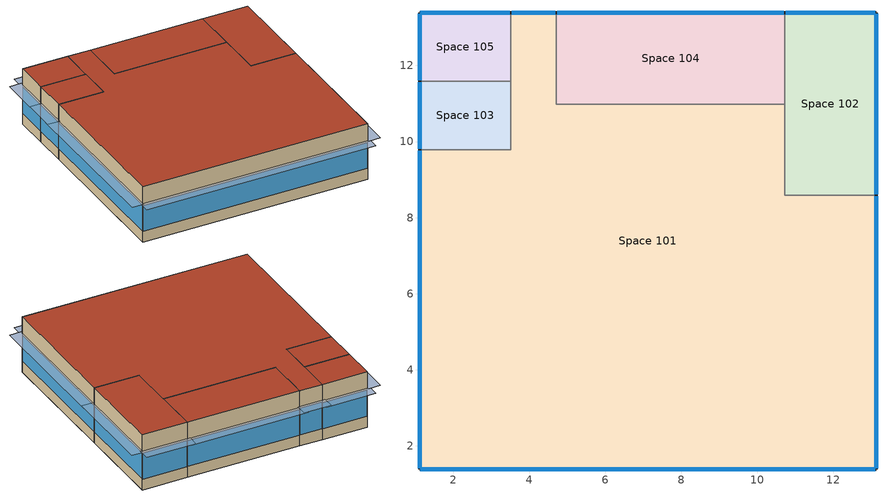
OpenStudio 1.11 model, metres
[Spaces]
Space 101
 floor ground: 4.72,13.39 4.72,10.99 10.72,10.99 10.72,8.59 13.12,8.59 13.12,1.39 1.12,1.39 1.12,9.79 3.52,9.79 3.52,13.39 z0
 wall outside: 4.72,13.39 3.52,13.39 / 1.12,9.79 1.12,1.39 13.12,1.39 13.12,8.59 z0:3.05
 wall to Space 104: 10.72,10.99 4.72,10.99 4.72,13.39 z0:3.05
 wall to Space 102: 13.12,8.59 10.72,8.59 10.72,10.99 z0:3.05
 wall to Space 103: 3.52,11.59 3.52,9.79 1.12,9.79 z0:3.05
 wall to Space 105: 3.52,13.39 3.52,11.59 z0:3.05
 window: 1.12,9.76 1.12,1.41 / 1.14,1.39 13.09,1.39 / 13.12,1.41 13.12,8.56 z0.6:2.01; 4.69,13.39 3.54,13.39 z0.6:2.06
 roof outside: 13.12,1.39 13.12,8.59 10.72,8.59 10.72,10.99 4.72,10.99 4.72,13.39 3.52,13.39 3.52,9.79 1.12,9.79 1.12,1.39 z3.05
Space 102
 floor ground: 13.12,13.39 13.12,8.59 10.72,8.59 10.72,13.39 z0
 wall outside: 13.12,8.59 13.12,13.39 10.72,13.39 z0:3.05
 wall to Space 104: 10.72,13.39 10.72,10.99 z0:3.05
 window: 13.12,8.61 13.12,13.36 z0.6:2.02; 13.09,13.39 10.74,13.39 z0.6:2.03
 roof outside: 13.12,8.59 13.12,13.39 10.72,13.39 10.72,8.59 z3.05
Space 103
 floor ground: 3.52,11.59 3.52,9.79 1.12,9.79 1.12,11.59 z0
 wall outside: 1.12,11.59 1.12,9.79 z0:3.05
 wall to Space 105: 3.52,11.59 1.12,11.59 z0:3.05
 window: 1.12,11.56 1.12,9.81 z0.6:2.04
 roof outside: 3.52,9.79 3.52,11.59 1.12,11.59 1.12,9.79 z3.05
Space 104
 floor ground: 10.72,13.39 10.72,10.99 4.72,10.99 4.72,13.39 z0
 wall outside: 10.72,13.39 4.72,13.39 z0:3.05
 window: 10.69,13.39 4.74,13.39 z0.6:2.01
 roof outside: 10.72,10.99 10.72,13.39 4.72,13.39 4.72,10.99 z3.05
Space 105
 floor ground: 3.52,13.39 3.52,11.59 1.12,11.59 1.12,13.39 z0
 wall outside: 3.52,13.39 1.12,13.39 1.12,11.59 z0:3.05
 window: 3.49,13.39 1.14,13.39 z0.6:2.03; 1.12,13.36 1.12,11.61 z0.6:2.04
 roof outside: 3.52,11.59 3.52,13.39 1.12,13.39 1.12,11.59 z3.05
shading: 13.74,8.47 13.74,13.5 13.12,13.5 13.12,8.47 z2.16; 10.83,13.39 10.83,14.01 4.6,14.01 4.6,13.39 z2.16; 13.23,0.77 13.23,1.39 1,1.39 1,0.77 z2.15; 4.84,13.39 4.84,14.03 3.4,14.03 3.4,13.39 z2.21; 1.12,1.27 1.12,9.9 0.5,9.9 0.5,1.27 z2.15; 13.24,13.39 13.24,14.02 10.6,14.02 10.6,13.39 z2.18; 3.64,13.39 3.64,14.02 1,14.02 1,13.39 z2.18; 1.12,11.47 1.12,13.5 0.48,13.5 0.48,11.47 z2.19; 1.12,9.67 1.12,11.7 0.48,11.7 0.48,9.67 z2.19; 13.74,1.27 13.74,8.7 13.12,8.7 13.12,1.27 z2.15
[Building]
Building 1: Space Type=189.1-2009 - Office - OpenOffice - CZ4-8; Default Construction Set=189.1-2009 - CZ5 - Office
[Site]
FRANKFURT AM MAIN: Latitude {deg}=50.05; Longitude {deg}=8.6; Time Zone {hr}=1; Elevation {m}=113
[ClimateZones]
Climate Zone Institution Name 1=ASHRAE; Climate Zone Document Name 1=ANSI/ASHRAE Standard 169; Climate Zone Document Year 1=2006; Climate Zone Institution Name 2=CEC; Climate Zone Document Name 2=California Climate Zone Descriptions; Climate Zone Document Year 2=1995
[SizingPeriod:DesignDay] Sky Clearness=0; Rain Indicator=0; Snow Indicator=0; Day of Month=21; Daylight Saving Time Indicator=0; Dry-Bulb Temperature Range Modifier Type=DefaultMultipliers
Name | Maximum Dry-Bulb Temperature {C} | Daily Dry-Bulb Temperature Range {deltaC} | Humidity Indicating Conditions at Maximum Dry-Bulb | Barometric Pressure {Pa} | Wind Speed {m/s} | Wind Direction {deg} | Month | Day Type | Humidity Indicating Type | Solar Model Indicator | ASHRAE Taub | ASHRAE Taud
ANKARA Ann Htg Wind 99.6% Condns WS=>MCDB | 3.4 | 0 | 3.4 | 90432 | 10.1 | 100 | 1 | WinterDesignDay | Wetbulb | ASHRAEClearSky
ANKARA Ann Hum_n 99.6% Condns DP=>MCDB | -14.8 | 0 | -18.3 | 90432 | 0.5 | 100 | 1 | WinterDesignDay | Dewpoint | ASHRAEClearSky
ANKARA Ann Clg .4% Condns DB=>MWB | 33 | 15.4 | 17.6 | 90432 | 4 | 230 | 8 | SummerDesignDay | Wetbulb | ASHRAETau | 0.52 | 1.726
ANKARA Ann Clg .4% Condns DP=>MDB | 23.6 | 15.4 | 15.2 | 90432 | 4 | 230 | 8 | SummerDesignDay | Dewpoint | ASHRAETau | 0.52 | 1.726
ANKARA Ann Clg .4% Condns Enth=>MDB | 29.1 | 15.4 | 59000 | 90432 | 4 | 230 | 8 | SummerDesignDay | Enthalpy | ASHRAETau | 0.52 | 1.726
ANKARA Ann Clg .4% Condns WB=>MDB | 29.4 | 15.4 | 19.2 | 90432 | 4 | 230 | 8 | SummerDesignDay | Wetbulb | ASHRAETau | 0.52 | 1.726
ANKARA Ann Htg 99.6% Condns DB | -15.7 | 0 | -15.7 | 90432 | 0.5 | 100 | 1 | WinterDesignDay | Wetbulb | ASHRAEClearSky
Piacenza Ann Htg 99.6% Condns DB | -6.1 | 0 | -6.1 | 99726 | 2 | 250 | 1 | WinterDesignDay | Wetbulb | ASHRAEClearSky
Piacenza Ann Htg Wind 99.6% Condns WS=>MCDB | 5.8 | 0 | 5.8 | 99726 | 8.9 | 250 | 1 | WinterDesignDay | Wetbulb | ASHRAEClearSky
Piacenza Ann Clg .4% Condns Enth=>MDB | 30.3 | 11.9 | 74900 | 99726 | 2.3 | 90 | 8 | SummerDesignDay | Enthalpy | ASHRAETau | 0.48 | 1.935
Piacenza Ann Clg .4% Condns DP=>MDB | 27.4 | 11.9 | 23 | 99726 | 2.3 | 90 | 8 | SummerDesignDay | Dewpoint | ASHRAETau | 0.48 | 1.935
Piacenza Ann Clg .4% Condns DB=>MWB | 33.1 | 11.9 | 22.7 | 99726 | 2.3 | 90 | 8 | SummerDesignDay | Wetbulb | ASHRAETau | 0.48 | 1.935
Piacenza Ann Clg .4% Condns WB=>MDB | 30.1 | 11.9 | 24.6 | 99726 | 2.3 | 90 | 8 | SummerDesignDay | Wetbulb | ASHRAETau | 0.48 | 1.935
Piacenza Ann Hum_n 99.6% Condns DP=>MCDB | 3.5 | 0 | -11.3 | 99726 | 2 | 250 | 1 | WinterDesignDay | Dewpoint | ASHRAEClearSky
FRANKFURT AM MAIN Ann Htg 99.6% Condns DB | -10.5 | 0 | -10.5 | 99975 | 3.2 | 30 | 1 | WinterDesignDay | Wetbulb | ASHRAEClearSky
FRANKFURT AM MAIN Ann Clg .4% Condns DP=>MDB | 22.4 | 10.6 | 18.5 | 99975 | 3.7 | 210 | 7 | SummerDesignDay | Dewpoint | ASHRAETau | 0.467 | 1.949
FRANKFURT AM MAIN Ann Clg .4% Condns WB=>MDB | 27.6 | 10.6 | 20.6 | 99975 | 3.7 | 210 | 7 | SummerDesignDay | Wetbulb | ASHRAETau | 0.467 | 1.949
FRANKFURT AM MAIN Ann Htg Wind 99.6% Condns WS=>MCDB | 9.2 | 0 | 9.2 | 99975 | 12.6 | 30 | 1 | WinterDesignDay | Wetbulb | ASHRAEClearSky
FRANKFURT AM MAIN Ann Clg .4% Condns Enth=>MDB | 27.5 | 10.6 | 59700 | 99975 | 3.7 | 210 | 7 | SummerDesignDay | Enthalpy | ASHRAETau | 0.467 | 1.949
FRANKFURT AM MAIN Ann Hum_n 99.6% Condns DP=>MCDB | -8.4 | 0 | -14.3 | 99975 | 3.2 | 30 | 1 | WinterDesignDay | Dewpoint | ASHRAEClearSky
FRANKFURT AM MAIN Ann Clg .4% Condns DB=>MWB | 30.8 | 10.6 | 19.2 | 99975 | 3.7 | 210 | 7 | SummerDesignDay | Wetbulb | ASHRAETau | 0.467 | 1.949
[DefaultConstructionSet] Interior Partition Construction=Interior Partition
Name | Default Exterior Surface Constructions | Default Interior Surface Constructions | Default Ground Contact Surface Constructions | Default Exterior SubSurface Constructions | Default Interior SubSurface Constructions
189.1-2009 - CZ1 - Office | Default Surface Constructions 1 | Default Surface Constructions 2 | Default Surface Constructions 3 | Default Sub Surface Constructions 1 | Default Sub Surface Constructions 2
189.1-2009 - CZ5 - Office | Default Surface Constructions 13 | Default Surface Constructions 14 | Default Surface Constructions 15 | Default Sub Surface Constructions 9 | Default Sub Surface Constructions 10
[DefaultSurfaceConstructions]
Name | Floor Construction | Wall Construction | Roof Ceiling Construction
Default Surface Constructions 1 | ExtSlabCarpet 4in ClimateZone 1-8 | ASHRAE 189.1-2009 ExtWall Mass ClimateZone 2 | ASHRAE 189.1-2009 ExtRoof IEAD ClimateZone 1
Default Surface Constructions 2; Default Surface Constructions 14 | Interior Floor | Interior Wall | Interior Ceiling
Default Surface Constructions 3; Default Surface Constructions 15 | ExtSlabCarpet 4in ClimateZone 1-8 | ExtSlabCarpet 4in ClimateZone 1-8 | ExtSlabCarpet 4in ClimateZone 1-8
Default Surface Constructions 13 | ExtSlabCarpet 4in ClimateZone 1-8 | ASHRAE 189.1-2009 ExtWall Mass ClimateZone 5 | ASHRAE 189.1-2009 ExtRoof IEAD ClimateZone 2-5
[Construction]
ExtSlabCarpet 4in ClimateZone 1-8: MAT-CC05 4 HW CONCRETE, CP02 CARPET PAD
ASHRAE 189.1-2009 ExtRoof IEAD ClimateZone 1: Roof Membrane, Roof Insulation [18], Metal Decking
Interior Floor: F16 Acoustic tile, F05 Ceiling air space resistance, M11 100mm lightweight concrete
Interior Wall: G01a 19mm gypsum board, F04 Wall air space resistance, G01a 19mm gypsum board
Interior Ceiling: M11 100mm lightweight concrete, F05 Ceiling air space resistance, F16 Acoustic tile
ASHRAE 189.1-2009 ExtWindow ClimateZone 1: Theoretical Glass [167]
Exterior Door: F08 Metal surface, I01 25mm insulation board
Interior Window: Clear 3mm
Interior Door; Interior Partition: G05 25mm wood
ASHRAE 189.1-2009 ExtWall Mass ClimateZone 2: 1IN Stucco, 8IN Concrete HW, Wall Insulation [35], 1/2IN Gypsum
ASHRAE 189.1-2009 ExtRoof IEAD ClimateZone 2-5: Roof Membrane, Roof Insulation [21], Metal Decking
ASHRAE 189.1-2009 ExtWindow ClimateZone 4-5: Theoretical Glass [207]
ASHRAE 189.1-2009 ExtWall Mass ClimateZone 5: 1IN Stucco, 8IN Concrete HW, Wall Insulation [40], 1/2IN Gypsum
[Material] Thermal Absorptance=0.9
Name | Roughness | Thickness {m} | Conductivity {W/m-K} | Density {kg/m3} | Specific Heat {J/kg-K} | Solar Absorptance | Visible Absorptance
MAT-CC05 4 HW CONCRETE | Rough | 0.1016 | 1.311 | 2240 | 836.8 | 0.85 | 0.85
1IN Stucco | Smooth | 0.0253 | 0.6918 | 1858 | 837 | 0.92 | 0.92
8IN Concrete HW | MediumRough | 0.2033 | 1.7296 | 2243 | 837 | 0.65 | 0.65
1/2IN Gypsum | Smooth | 0.0127 | 0.16 | 784.9 | 830 | 0.4 | 0.4
Roof Membrane | VeryRough | 0.0095 | 0.16 | 1121.29 | 1460 | 0.7 | 0.7
Roof Insulation [18] | MediumRough | 0.1693 | 0.049 | 265 | 836.8 | 0.7 | 0.7
Metal Decking | MediumSmooth | 0.0015 | 45.006 | 7680 | 418.4 | 0.6 | 0.6
F16 Acoustic tile | MediumSmooth | 0.0191 | 0.06 | 368 | 590 | 0.3 | 0.3
M11 100mm lightweight concrete | MediumRough | 0.1016 | 0.53 | 1280 | 840 | 0.5 | 0.5
G01a 19mm gypsum board | MediumSmooth | 0.019 | 0.16 | 800 | 1090 | 0.4 | 0.4
F08 Metal surface | Smooth | 0.0008 | 45.28 | 7824 | 500 | 0.7 | 0.7
I01 25mm insulation board | MediumRough | 0.0254 | 0.03 | 43 | 1210 | 0.6 | 0.6
G05 25mm wood | MediumSmooth | 0.0254 | 0.15 | 608 | 1630 | 0.5 | 0.5
Wall Insulation [35] | MediumRough | 0.0452 | 0.0432 | 91 | 837 | 0.5 | 0.5
Roof Insulation [21] | MediumRough | 0.2105 | 0.049 | 265 | 836.8 | 0.7 | 0.7
Wall Insulation [40] | MediumRough | 0.0794 | 0.0432 | 91 | 837 | 0.5 | 0.5
[Material:NoMass]
CP02 CARPET PAD: Roughness=Smooth; Thermal Resistance {m2-K/W}=0.1; Thermal Absorptance=0.9; Solar Absorptance=0.8; Visible Absorptance=0.8
[Material:AirGap]
Name | Thermal Resistance {m2-K/W}
F05 Ceiling air space resistance | 0.18
F04 Wall air space resistance | 0.15
[DefaultSubSurfaceConstructions]
Name | Fixed Window Construction | Operable Window Construction | Door Construction | Tubular Daylight Dome Construction | Tubular Daylight Diffuser Construction
Default Sub Surface Constructions 1 | ASHRAE 189.1-2009 ExtWindow ClimateZone 1 | ASHRAE 189.1-2009 ExtWindow ClimateZone 1 | Exterior Door | Interior Window | Interior Window
Default Sub Surface Constructions 2; Default Sub Surface Constructions 10 | Interior Window | Interior Window | Interior Door
Default Sub Surface Constructions 9 | ASHRAE 189.1-2009 ExtWindow ClimateZone 4-5 | ASHRAE 189.1-2009 ExtWindow ClimateZone 4-5 | Exterior Door | Interior Window | Interior Window
[WindowMaterial:Glazing] Optical Data Type=SpectralAverage; Thickness {m}=0.003; Back Side Solar Reflectance at Normal Incidence=0; Back Side Visible Reflectance at Normal Incidence=0; Infrared Transmittance at Normal Incidence=0; Dirt Correction Factor for Solar and Visible Transmittance=1; Solar Diffusing=No
Name | Solar Transmittance at Normal Incidence | Front Side Solar Reflectance at Normal Incidence | Visible Transmittance at Normal Incidence | Front Side Visible Reflectance at Normal Incidence | Front Side Infrared Hemispherical Emissivity | Back Side Infrared Hemispherical Emissivity | Conductivity {W/m-K}
Theoretical Glass [167] | 0.2374 | 0.7126 | 0.2512 | 0.6988 | 0.985 | 0.985 | 2.1073
Clear 3mm | 0.837 | 0.075 | 0.898 | 0.081 | 0.84 | 0.84 | 0.9
Theoretical Glass [207] | 0.3311 | 0.6189 | 0.44 | 0.51 | 0.9 | 0.9 | 0.0133
[SpaceType] Standards Building Type=Office
Name | Default Schedule Set | Design Specification Outdoor Air Object | Standards Space Type
189.1-2009 - Office - OpenOffice - CZ1-3 | 189.1-2009 - Office - OpenOffice - CZ1-3 Schedule Set | 189.1-2009 - Office - OpenOffice - CZ1-3 Ventilation | OpenOffice
189.1-2009 - Office - Restroom - CZ1-3 | 189.1-2009 - Office - Restroom - CZ1-3 Schedule Set | 189.1-2009 - Office - Restroom - CZ1-3 Ventilation | Restroom
189.1-2009 - Office - Storage - CZ1-3 | 189.1-2009 - Office - Storage - CZ1-3 Schedule Set | 189.1-2009 - Office - Storage - CZ1-3 Ventilation | Storage
189.1-2009 - Office - OpenOffice - CZ4-8 | 189.1-2009 - Office - OpenOffice - CZ4-8 Schedule Set | 189.1-2009 - Office - OpenOffice - CZ4-8 Ventilation | OpenOffice
[DefaultScheduleSet] Lighting Schedule=Office Bldg Light; Infiltration Schedule=Office Infil Quarter On
Name | Number of People Schedule | People Activity Level Schedule | Electric Equipment Schedule
189.1-2009 - Office - OpenOffice - CZ1-3 Schedule Set; 189.1-2009 - Office - OpenOffice - CZ4-8 Schedule Set | Office Work Occ | Office Activity | Office Bldg Equip
189.1-2009 - Office - Restroom - CZ1-3 Schedule Set | Office Misc Occ | Office Activity | Office Bldg Equip
189.1-2009 - Office - Storage - CZ1-3 Schedule Set
[Lights:Definition] Design Level Calculation Method=Watts/Area
Name | Watts per Space Floor Area {W/m2}
189.1-2009 - Office - OpenOffice - CZ1-3 Lights definition; 189.1-2009 - Office - OpenOffice - CZ4-8 Lights Definition | 10.6563
189.1-2009 - Office - Restroom - CZ1-3 Lights Definition | 8.71877
189.1-2009 - Office - Storage - CZ1-3 Lights Definition | 7.75002
[Lights]
Name | Lights Definition | Space or SpaceType
189.1-2009 - Office - OpenOffice - CZ1-3 Lights | 189.1-2009 - Office - OpenOffice - CZ1-3 Lights definition | 189.1-2009 - Office - OpenOffice - CZ1-3
189.1-2009 - Office - Restroom - CZ1-3 Lights | 189.1-2009 - Office - Restroom - CZ1-3 Lights Definition | 189.1-2009 - Office - Restroom - CZ1-3
189.1-2009 - Office - Storage - CZ1-3 Lights | 189.1-2009 - Office - Storage - CZ1-3 Lights Definition | 189.1-2009 - Office - Storage - CZ1-3
189.1-2009 - Office - OpenOffice - CZ4-8 Lights | 189.1-2009 - Office - OpenOffice - CZ4-8 Lights Definition | 189.1-2009 - Office - OpenOffice - CZ4-8
[DesignSpecification:OutdoorAir] Outdoor Air Method=Sum
Name | Outdoor Air Flow per Person {m3/s-person} | Outdoor Air Flow per Floor Area {m3/s-m2}
189.1-2009 - Office - OpenOffice - CZ1-3 Ventilation; 189.1-2009 - Office - OpenOffice - CZ4-8 Ventilation | 0.00943895
189.1-2009 - Office - Restroom - CZ1-3 Ventilation |  | 0.0048768
189.1-2009 - Office - Storage - CZ1-3 Ventilation |  | 0.000254
[People:Definition] Number of People Calculation Method=People/Area; Fraction Radiant=0.3
Name | People per Space Floor Area {person/m2}
189.1-2009 - Office - OpenOffice - CZ1-3 People Definition; 189.1-2009 - Office - OpenOffice - CZ4-8 People Definition | 0.0565105
189.1-2009 - Office - Restroom - CZ1-3 People Definition | 0.107639
[People]
Name | People Definition | Space or SpaceType
189.1-2009 - Office - OpenOffice - CZ1-3 People | 189.1-2009 - Office - OpenOffice - CZ1-3 People Definition | 189.1-2009 - Office - OpenOffice - CZ1-3
189.1-2009 - Office - Restroom - CZ1-3 People | 189.1-2009 - Office - Restroom - CZ1-3 People Definition | 189.1-2009 - Office - Restroom - CZ1-3
189.1-2009 - Office - OpenOffice - CZ4-8 People | 189.1-2009 - Office - OpenOffice - CZ4-8 People Definition | 189.1-2009 - Office - OpenOffice - CZ4-8
[SpaceInfiltration:DesignFlowRate] Design Flow Rate Calculation Method=Flow/ExteriorArea
Name | Space or SpaceType | Flow per Exterior Surface Area {m3/s-m2}
189.1-2009 - Office - OpenOffice - CZ1-3 Infiltration | 189.1-2009 - Office - OpenOffice - CZ1-3 | 0.00030226
189.1-2009 - Office - Restroom - CZ1-3 Infiltration | 189.1-2009 - Office - Restroom - CZ1-3 | 0.00030226
189.1-2009 - Office - Storage - CZ1-3 Infiltration | 189.1-2009 - Office - Storage - CZ1-3 | 0.00030226
189.1-2009 - Office - OpenOffice - CZ4-8 Infiltration | 189.1-2009 - Office - OpenOffice - CZ4-8 | 0.000226568
[ElectricEquipment:Definition] Design Level Calculation Method=Watts/Area
Name | Watts per Space Floor Area {W/m2}
189.1-2009 - Office - OpenOffice - CZ1-3 Electric Equipment Definition; 189.1-2009 - Office - OpenOffice - CZ4-8 Electric Equipment Definition | 7.64238
189.1-2009 - Office - Restroom - CZ1-3 Electric Equipment Definition | 0.753474
[ElectricEquipment]
Name | Electric Equipment Definition | Space or SpaceType
189.1-2009 - Office - OpenOffice - CZ1-3 Electric Equipment | 189.1-2009 - Office - OpenOffice - CZ1-3 Electric Equipment Definition | 189.1-2009 - Office - OpenOffice - CZ1-3
189.1-2009 - Office - Restroom - CZ1-3 Electric Equipment | 189.1-2009 - Office - Restroom - CZ1-3 Electric Equipment Definition | 189.1-2009 - Office - Restroom - CZ1-3
189.1-2009 - Office - OpenOffice - CZ4-8 Electric Equipment | 189.1-2009 - Office - OpenOffice - CZ4-8 Electric Equipment Definition | 189.1-2009 - Office - OpenOffice - CZ4-8
[ThermostatSetpoint:DualSetpoint] Heating Setpoint Temperature Schedule=Medium Office HtgSetp; Cooling Setpoint Temperature Schedule=Medium Office ClgSetp
Thermal Zone 1 Thermostat; Thermal Zone 2 Thermostat; Thermal Zone 3 Thermostat; Thermal Zone 4 Thermostat; Thermal Zone 5 Thermostat
[BuildingStory]
Building Story 1: Nominal Z Coordinate {m}=0; Nominal Floor to Floor Height {m}=3.048
[Space] Default Construction Set=189.1-2009 - CZ1 - Office; Building Story=Building Story 1
Name | Space Type | Thermal Zone
Space 101 | 189.1-2009 - Office - OpenOffice - CZ1-3 | Thermal Zone 1
Space 102 | 189.1-2009 - Office - Storage - CZ1-3 | Thermal Zone 3
Space 103 | 189.1-2009 - Office - Restroom - CZ1-3 | Thermal Zone 4
Space 104 | 189.1-2009 - Office - OpenOffice - CZ4-8 | Thermal Zone 2
Space 105 | 189.1-2009 - Office - Restroom - CZ1-3 | Thermal Zone 5
[ThermalZone] Use Ideal Air Loads=Yes
Name | Thermostat
Thermal Zone 1 | Thermal Zone 1 Thermostat
Thermal Zone 2 | Thermal Zone 2 Thermostat
Thermal Zone 3 | Thermal Zone 3 Thermostat
Thermal Zone 4 | Thermal Zone 4 Thermostat
Thermal Zone 5 | Thermal Zone 5 Thermostat
[Sizing:Zone] Zone Cooling Design Supply Air Temperature Input Method=SupplyAirTemperature; Zone Cooling Design Supply Air Temperature {C}=14; Zone Cooling Design Supply Air Temperature Difference {deltaC}=11.11; Zone Heating Design Supply Air Temperature Input Method=SupplyAirTemperature; Zone Heating Design Supply Air Temperature {C}=40; Zone Heating Design Supply Air Temperature Difference {deltaC}=11.11; Zone Cooling Design Supply Air Humidity Ratio {kg-H2O/kg-air}=0.0085; Zone Heating Design Supply Air Humidity Ratio {kg-H2O/kg-air}=0.008; Cooling Design Air Flow Method=DesignDay; Heating Design Air Flow Method=DesignDay; Account for Dedicated Outdoor Air System=No; Dedicated Outdoor Air System Control Strategy=NeutralSupplyAir; Dedicated Outdoor Air Low Setpoint Temperature for Design {C}=autosize; Dedicated Outdoor Air High Setpoint Temperature for Design {C}=autosize
Thermal Zone 1; Thermal Zone 2; Thermal Zone 3; Thermal Zone 4; Thermal Zone 5
[Schedule:Ruleset]
Name | Default Day Schedule | Summer Design Day Schedule | Winter Design Day Schedule
Office Bldg Light | Office Bldg Light Default Schedule | Office Bldg Light Summer Design Day | Office Bldg Light Winter Design Day
Office Misc Occ | Office Bldg Occ Default Schedule 1 | Office Bldg Occ Summer Design Day 1 | Office Bldg Occ Winter Design Day 1
Office Activity | Office Activity Default Schedule | Office Activity Summer Design Day | Office Activity Winter Design Day
Office Infil Quarter On | Office Infil Quarter On Default Schedule | Office Infil Quarter On Summer Design Day | Office Infil Quarter On Winter Design Day
Office Bldg Equip | Office Bldg Equip Default Schedule | Office Bldg Equip Summer Design Day | Office Bldg Equip Winter Design Day
Medium Office HtgSetp | Medium Office HtgSetp Default Schedule | Medium Office HtgSetp Summer Design Day | Medium Office HtgSetp Winter Design Day
Medium Office ClgSetp | Medium Office ClgSetp Default Schedule | Medium Office ClgSetp Summer Design Day | Medium Office ClgSetp Winter Design Day
Office Work Occ | Office Bldg Occ Default Schedule | Office Bldg Occ Summer Design Day | Office Bldg Occ Winter Design Day
[Schedule:Day]
Office Bldg Light Default Schedule: 5, 0, 0.05, 7, 0, 0.1, 8, 0, 0.3, 17, 0, 0.9, 18, 0, 0.7, 20, 0, 0.5, 22, 0, 0.3, 23, 0, 0.1, 24, 0, 0.05
Office Bldg Light Summer Design Day; Office Infil Quarter On Rule 1 Day Schedule; Office Bldg Equip Summer Design Day: 24, 0, 1
Office Bldg Light Winter Design Day; Office Bldg Occ Winter Design Day 1; Office Bldg Occ Rule 1 Day Schedule 1; Office Bldg Equip Winter Design Day; Office Bldg Occ Winter Design Day; Office Bldg Occ Rule 1 Day Schedule: 24, 0, 0
Office Bldg Light Rule 1 Day Schedule: 24, 0, 0.05
Office Bldg Light Rule 2 Day Schedule: 6, 0, 0.05, 8, 0, 0.1, 14, 0, 0.5, 17, 0, 0.15, 24, 0, 0.05
Office Bldg Occ Default Schedule 1: 6, 0, 0, 7, 0, 0.1, 8, 0, 0.2, 20, 0, 0.4, 22, 0, 0.1, 24, 0, 0.05
Office Bldg Occ Summer Design Day 1; Office Bldg Occ Summer Design Day: 6, 0, 0, 22, 0, 1, 24, 0, 0.05
Office Bldg Occ Rule 2 Day Schedule 1: 6, 0, 0, 8, 0, 0.1, 14, 0, 0.25, 17, 0, 0.1, 24, 0, 0
Office Activity Default Schedule; Office Activity Summer Design Day; Office Activity Winter Design Day: 24, 0, 132
Office Infil Quarter On Default Schedule; Office Infil Quarter On Summer Design Day: 6, 0, 1, 22, 0, 0.25, 24, 0, 1
Office Infil Quarter On Winter Design Day; Office Infil Quarter On Rule 2 Day Schedule: 6, 0, 1, 18, 0, 0.25, 24, 0, 1
Office Bldg Equip Default Schedule: 8, 0, 0.4, 12, 0, 0.9, 13, 0, 0.8, 17, 0, 0.9, 18, 0, 0.8, 20, 0, 0.6, 22, 0, 0.5, 24, 0, 0.4
Office Bldg Equip Rule 1 Day Schedule: 24, 0, 0.3
Office Bldg Equip Rule 2 Day Schedule: 6, 0, 0.3, 8, 0, 0.4, 14, 0, 0.5, 17, 0, 0.35, 24, 0, 0.3
Medium Office HtgSetp Default Schedule: 6, 0, 15.6, 22, 0, 21, 24, 0, 15.6
Medium Office HtgSetp Summer Design Day; Medium Office HtgSetp Rule 1 Day Schedule: 24, 0, 15.6
Medium Office HtgSetp Winter Design Day: 24, 0, 21
Medium Office HtgSetp Rule 2 Day Schedule: 6, 0, 15.6, 18, 0, 21, 24, 0, 15.6
Medium Office ClgSetp Default Schedule; Medium Office ClgSetp Summer Design Day: 6, 0, 26.7, 22, 0, 24, 24, 0, 26.7
Medium Office ClgSetp Winter Design Day; Medium Office ClgSetp Rule 1 Day Schedule: 24, 0, 26.7
Medium Office ClgSetp Rule 2 Day Schedule: 6, 0, 26.7, 18, 0, 24, 24, 0, 26.7
Office Bldg Occ Default Schedule: 6, 0, 0, 7, 0, 0.1, 8, 0, 0.2, 12, 0, 0.85, 13, 0, 0.5, 17, 0, 0.85, 18, 0, 0.7, 20, 0, 0.4, 22, 0, 0.1, 24, 0, 0.05
Office Bldg Occ Rule 2 Day Schedule: 6, 0, 0, 8, 0, 0.1, 14, 0, 0.4, 17, 0, 0.1, 24, 0, 0
[Schedule:Rule] Apply Monday=No; Apply Tuesday=No; Apply Wednesday=No; Apply Thursday=No; Apply Friday=No; Date Specification Type=DateRange; Start Month=1; Start Day=1; End Month=12; End Day=31
Name | Schedule Ruleset | Rule Order | Day Schedule | Apply Sunday | Apply Saturday
Office Bldg Light Rule 1 | Office Bldg Light | 0 | Office Bldg Light Rule 1 Day Schedule | Yes | No
Office Bldg Light Rule 2 | Office Bldg Light | 1 | Office Bldg Light Rule 2 Day Schedule | No | Yes
Office Misc Occ Rule 1 | Office Misc Occ | 0 | Office Bldg Occ Rule 1 Day Schedule 1 | Yes | No
Office Misc Occ Rule 2 | Office Misc Occ | 1 | Office Bldg Occ Rule 2 Day Schedule 1 | No | Yes
Office Infil Quarter On Rule 1 | Office Infil Quarter On | 0 | Office Infil Quarter On Rule 1 Day Schedule | Yes | No
Office Infil Quarter On Rule 2 | Office Infil Quarter On | 1 | Office Infil Quarter On Rule 2 Day Schedule | No | Yes
Office Bldg Equip Rule 1 | Office Bldg Equip | 0 | Office Bldg Equip Rule 1 Day Schedule | Yes | No
Office Bldg Equip Rule 2 | Office Bldg Equip | 1 | Office Bldg Equip Rule 2 Day Schedule | No | Yes
Medium Office HtgSetp Rule 1 | Medium Office HtgSetp | 0 | Medium Office HtgSetp Rule 1 Day Schedule | Yes | No
Medium Office HtgSetp Rule 2 | Medium Office HtgSetp | 1 | Medium Office HtgSetp Rule 2 Day Schedule | No | Yes
Medium Office ClgSetp Rule 1 | Medium Office ClgSetp | 0 | Medium Office ClgSetp Rule 1 Day Schedule | Yes | No
Medium Office ClgSetp Rule 2 | Medium Office ClgSetp | 1 | Medium Office ClgSetp Rule 2 Day Schedule | No | Yes
Office Work Occ Rule 1 | Office Work Occ | 0 | Office Bldg Occ Rule 1 Day Schedule | Yes | No
Office Work Occ Rule 2 | Office Work Occ | 1 | Office Bldg Occ Rule 2 Day Schedule | No | Yes
